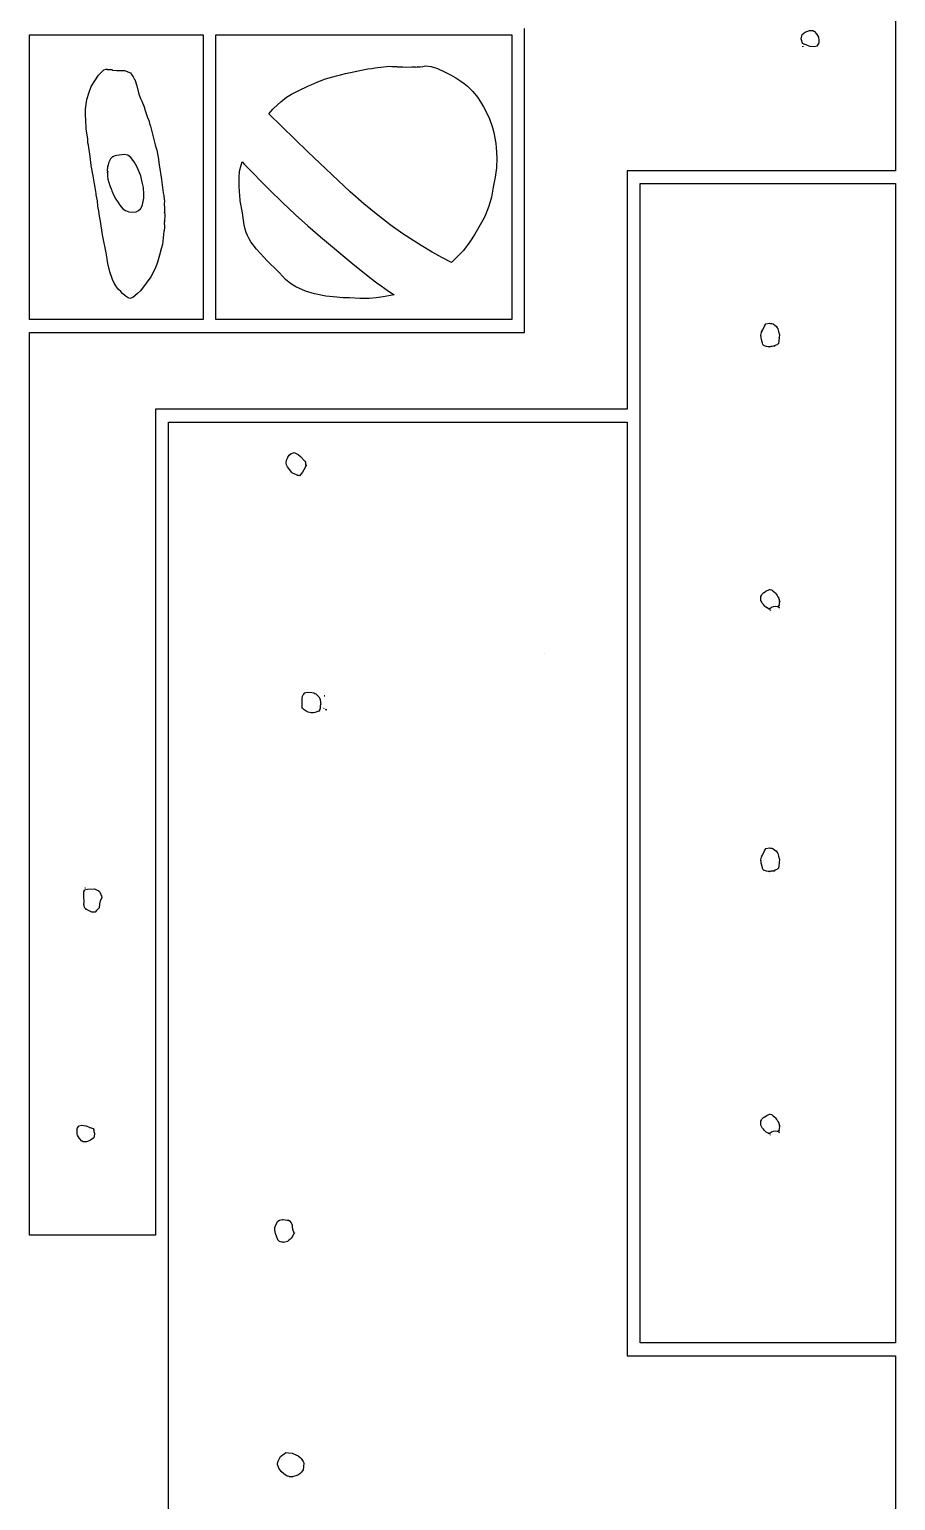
# Model space of a CAD drawing. Extents: x -1 to 629, y 2 to 3679.
# Drawn here: x 2 to 272.8, y 2773.7 to 3233.4 of the extents above; entities that cross this region are included whole.
import ezdxf

# ---------------------------------------------------------------- set-up
doc = ezdxf.new("R2010")
doc.units = 0

msp = doc.modelspace()

# ---------------------------------------------------------------- linework, layer by layer
at = {"layer": 'Calque 1'}
for p, q in [((272.751, 3329.15), (272.751, 3189.21)), ((1.99988, 3231.68), (56.2636, 3231.68)), ((1.99988, 3142.78), (1.99988, 3231.68)), ((56.2636, 3231.68), (56.2636, 3142.78)), ((60.2635, 3231.68), (74.4097, 3231.68)), ((60.2635, 3142.78), (60.2635, 3231.68)), ((74.4097, 3231.68), (152.75, 3231.68)), ((152.75, 3231.68), (152.75, 3224.43)), ((156.75, 3231.68), (156.75, 3233.69)), ((156.75, 3140.76), (156.75, 3231.68)), ((243.281, 3230.48), (243.453, 3231.38)), ((243.453, 3231.38), (243.558, 3231.81)), ((243.517, 3231.78), (244.562, 3232.6)), ((243.558, 3231.81), (243.517, 3231.78)), ((244.525, 3232.55), (245.022, 3232.73)), ((244.562, 3232.6), (244.525, 3232.55)), ((245.022, 3232.73), (245.795, 3233.05)), ((245.795, 3233.05), (245.914, 3233.1)), ((245.914, 3233.1), (246.475, 3233.05)), ((246.475, 3233.05), (246.874, 3233.05)), ((246.874, 3233.05), (247.158, 3232.89)), ((247.158, 3232.89), (247.25, 3232.84)), ((247.25, 3232.84), (248.05, 3232.05)), ((248.05, 3232.05), (248.651, 3230.96)), ((243.484, 3229.82), (243.281, 3230.48)), ((243.54, 3229.27), (243.484, 3229.82)), ((243.552, 3229.45), (243.54, 3229.27)), ((243.669, 3228.95), (243.552, 3229.45)), ((244.126, 3228.79), (243.669, 3228.95)), ((243.747, 3228), (243.769, 3228.21)), ((243.807, 3228.1), (243.747, 3228)), ((243.769, 3228.21), (243.807, 3228.1)), ((243.807, 3228.1), (243.807, 3228.1)), ((244.125, 3228.82), (244.038, 3228.84)), ((244.038, 3228.84), (244.126, 3228.79)), ((244.793, 3228.55), (244.125, 3228.82)), ((245.001, 3228.47), (244.793, 3228.55)), ((245.937, 3228.1), (245.001, 3228.47)), ((246.012, 3228.05), (245.937, 3228.1)), ((247.253, 3227.92), (246.012, 3228.05)), ((248.189, 3228.13), (247.253, 3227.92)), ((248.247, 3228.21), (248.189, 3228.13)), ((248.261, 3228.32), (248.247, 3228.21)), ((248.701, 3228.95), (248.261, 3228.32)), ((248.651, 3230.96), (248.681, 3230.83)), ((248.681, 3230.83), (248.724, 3230.06)), ((248.8, 3229.08), (248.701, 3228.95)), ((248.724, 3230.06), (248.799, 3229.14)), ((248.799, 3229.14), (248.799, 3229.08)), ((248.799, 3229.08), (248.8, 3229.08)), ((248.8, 3229.08), (248.8, 3229.08)), ((152.75, 3224.43), (152.75, 3187.2)), ((22.4115, 3217.33), (23.6147, 3219.11)), ((23.6147, 3219.11), (24.404, 3219.93)), ((24.404, 3219.93), (25.2264, 3220.75)), ((25.2264, 3220.75), (25.2663, 3220.77)), ((25.2663, 3220.77), (25.9795, 3221.01)), ((25.9795, 3221.01), (26.3369, 3220.99)), ((26.3369, 3220.99), (26.1798, 3220.96)), ((26.1798, 3220.96), (26.2908, 3220.91)), ((26.2908, 3220.91), (27.3452, 3220.85)), ((27.3452, 3220.85), (27.4809, 3220.91)), ((27.4809, 3220.91), (27.7582, 3220.85)), ((27.7582, 3220.85), (28.0156, 3220.67)), ((28.0156, 3220.67), (29.287, 3220.51)), ((29.287, 3220.51), (31.7021, 3220.51)), ((31.7021, 3220.51), (33.5478, 3219.87)), ((33.5478, 3219.87), (33.5489, 3219.87)), ((33.5489, 3219.87), (33.823, 3219.53)), ((33.823, 3219.53), (33.7989, 3219.56)), ((33.7989, 3219.56), (33.9177, 3219.32)), ((33.9177, 3219.32), (34.3908, 3218.53)), ((34.3908, 3218.53), (34.8551, 3217.76)), ((34.8551, 3217.76), (34.9636, 3217.63)), ((34.9636, 3217.63), (34.9247, 3217.76)), ((34.9247, 3217.76), (35.5277, 3215.77)), ((92.1349, 3216.99), (94.5297, 3217.92)), ((94.5297, 3217.92), (97.9518, 3218.9)), ((97.9518, 3218.9), (99.2787, 3219.21)), ((99.2787, 3219.21), (100.755, 3219.64)), ((100.755, 3219.64), (102.325, 3219.95)), ((102.325, 3219.95), (105.286, 3220.56)), ((105.286, 3220.56), (107.779, 3221.04)), ((107.779, 3221.04), (109.036, 3221.22)), ((109.036, 3221.22), (110.103, 3221.41)), ((110.103, 3221.41), (112.685, 3221.73)), ((112.685, 3221.73), (113.662, 3221.86)), ((113.662, 3221.86), (114.316, 3221.94)), ((114.316, 3221.94), (115.281, 3221.86)), ((115.281, 3221.86), (116.219, 3221.83)), ((116.219, 3221.83), (116.63, 3221.81)), ((116.63, 3221.81), (116.732, 3221.78)), ((116.732, 3221.78), (116.963, 3221.75)), ((116.963, 3221.75), (117.983, 3221.73)), ((117.983, 3221.73), (118.765, 3221.7)), ((118.765, 3221.7), (119.558, 3221.65)), ((119.558, 3221.65), (121.529, 3221.7)), ((121.529, 3221.7), (121.53, 3221.7)), ((121.53, 3221.7), (122.021, 3221.67)), ((122.021, 3221.67), (122.4, 3221.67)), ((122.4, 3221.65), (122.225, 3221.67)), ((122.225, 3221.67), (122.358, 3221.67)), ((122.358, 3221.67), (122.578, 3221.67)), ((122.4, 3221.67), (122.766, 3221.65)), ((122.578, 3221.67), (122.4, 3221.65)), ((122.4, 3221.65), (122.4, 3221.65)), ((122.766, 3221.65), (122.787, 3221.65)), ((122.787, 3221.65), (123.245, 3221.67)), ((123.245, 3221.67), (123.332, 3221.67)), ((123.248, 3221.67), (123.679, 3221.7)), ((123.332, 3221.67), (123.248, 3221.67)), ((123.679, 3221.7), (123.686, 3221.7)), ((123.686, 3221.7), (124.112, 3221.75)), ((124.112, 3221.75), (124.976, 3221.86)), ((124.976, 3221.86), (125.767, 3221.97)), ((125.767, 3221.97), (125.77, 3221.97)), ((125.767, 3221.97), (125.767, 3221.97)), ((125.77, 3221.97), (127.61, 3221.78)), ((127.61, 3221.78), (129.54, 3221.2)), ((129.54, 3221.2), (131.951, 3220.09)), ((131.951, 3220.09), (133.665, 3219.24)), ((133.665, 3219.24), (135.285, 3218.29)), ((135.285, 3218.29), (136.805, 3217.28)), ((20.0251, 3211.86), (20.5241, 3213.45)), ((20.5241, 3213.45), (21.2857, 3215.56)), ((21.2857, 3215.56), (22.4115, 3217.33)), ((35.5277, 3215.77), (36.236, 3213.21)), ((36.236, 3213.21), (36.6948, 3211.86)), ((82.3996, 3212.23), (83.9741, 3213.15)), ((83.9741, 3213.15), (85.9995, 3214.21)), ((85.9995, 3214.21), (89.288, 3215.77)), ((89.288, 3215.77), (90.2979, 3216.17)), ((90.2979, 3216.17), (91.238, 3216.62)), ((91.238, 3216.62), (92.1349, 3216.99)), ((136.805, 3217.28), (137.921, 3216.49)), ((137.921, 3216.49), (138.979, 3215.62)), ((138.979, 3215.62), (140.606, 3214)), ((140.606, 3214), (142.038, 3212.25)), ((19.4843, 3206.33), (19.5092, 3208.58)), ((19.5092, 3208.58), (19.8641, 3210.77)), ((19.8641, 3210.77), (19.9449, 3211.43)), ((19.9449, 3211.43), (19.9459, 3211.54)), ((19.9459, 3211.54), (20.0251, 3211.86)), ((36.6948, 3211.86), (37.1387, 3211.01)), ((37.1387, 3211.01), (37.8592, 3209.24)), ((37.8592, 3209.24), (38.1341, 3208.05)), ((76.8405, 3207.07), (78.0681, 3208.44)), ((78.0681, 3208.44), (78.4243, 3208.84)), ((78.4243, 3208.84), (80.5777, 3210.75)), ((80.5777, 3210.75), (82.3996, 3212.23)), ((142.038, 3212.25), (143.012, 3210.8)), ((143.012, 3210.8), (143.927, 3209.19)), ((143.927, 3209.19), (145.679, 3205.72)), ((19.5945, 3205.32), (19.4843, 3206.33)), ((19.7697, 3202.2), (19.5945, 3205.32)), ((38.1341, 3208.05), (38.8847, 3205.85)), ((38.8847, 3205.85), (39.2138, 3205.16)), ((39.2138, 3205.16), (39.3078, 3205.01)), ((39.3078, 3205.01), (39.503, 3204)), ((39.503, 3204), (39.8398, 3203.18)), ((89.0764, 3195.19), (76.8405, 3207.07)), ((145.679, 3205.72), (146.758, 3202.76)), ((20.2273, 3199.18), (19.7697, 3202.2)), ((20.3126, 3197.94), (20.2273, 3199.18)), ((39.8398, 3203.18), (41.3056, 3197.31)), ((146.758, 3202.76), (147.191, 3201.2)), ((147.191, 3201.2), (147.744, 3197.73)), ((20.4546, 3197.2), (20.3126, 3197.94)), ((20.9412, 3193.65), (20.4546, 3197.2)), ((41.3056, 3197.31), (41.6245, 3196.3)), ((41.6245, 3196.3), (41.8049, 3195.69)), ((41.8049, 3195.69), (42.2338, 3193.47)), ((102.298, 3182.62), (89.0764, 3195.19)), ((147.744, 3197.73), (147.942, 3196.46)), ((147.942, 3196.46), (148.157, 3193.28)), ((21.282, 3190.93), (20.9412, 3193.65)), ((21.9308, 3187.65), (21.282, 3190.93)), ((26.4088, 3190.32), (26.352, 3189.37)), ((26.5887, 3191.09), (26.4088, 3190.32)), ((26.8078, 3191.91), (26.5887, 3191.09)), ((27.3793, 3192.94), (26.8078, 3191.91)), ((27.9371, 3193.55), (27.3793, 3192.94)), ((27.3793, 3192.94), (27.3793, 3192.94)), ((27.3793, 3192.94), (27.3793, 3192.94)), ((28.1844, 3193.63), (27.9371, 3193.55)), ((28.499, 3193.79), (28.1844, 3193.63)), ((28.7689, 3193.89), (28.499, 3193.79)), ((29.3536, 3194.05), (28.7689, 3193.89)), ((31.6187, 3194.29), (29.3536, 3194.05)), ((32.776, 3194.1), (31.6187, 3194.29)), ((32.7773, 3194.1), (32.776, 3194.1)), ((33.7177, 3193.42), (32.7773, 3194.1)), ((34.7379, 3192.01), (33.7177, 3193.42)), ((35.575, 3190.59), (34.7379, 3192.01)), ((36.8244, 3187.6), (35.575, 3190.59)), ((42.2338, 3193.47), (42.5841, 3191.09)), ((42.5841, 3191.09), (43.3252, 3186.54)), ((67.6724, 3189.16), (68.1452, 3191.01)), ((68.1452, 3191.01), (68.4754, 3192.04)), ((68.4749, 3192.04), (68.4757, 3192.01)), ((68.4754, 3192.04), (68.4749, 3192.04)), ((68.4757, 3192.01), (69.2562, 3191.22)), ((69.2562, 3191.22), (69.2591, 3191.22)), ((69.2591, 3191.22), (77.0871, 3183.26)), ((148.028, 3190.16), (147.568, 3187.25)), ((148.157, 3193.28), (148.028, 3190.16)), ((22.3147, 3185.14), (21.9308, 3187.65)), ((26.352, 3189.37), (26.3815, 3188.55)), ((26.3815, 3188.55), (26.4665, 3189.13)), ((26.4227, 3188.02), (26.406, 3187.41)), ((26.406, 3187.41), (26.5078, 3186.59)), ((26.4478, 3188.79), (26.4227, 3188.02)), ((26.4665, 3189.13), (26.4478, 3188.79)), ((26.5078, 3186.59), (26.8292, 3185.56)), ((26.8292, 3185.56), (26.8298, 3185.56)), ((26.8298, 3185.56), (26.8882, 3185.35)), ((37.2959, 3185.69), (36.8244, 3187.6)), ((37.6417, 3184.02), (37.2959, 3185.69)), ((43.3252, 3186.54), (43.3863, 3185.72)), ((43.3863, 3185.72), (43.757, 3183.15)), ((67.5372, 3187.04), (67.6724, 3189.16)), ((67.5943, 3184.63), (67.5372, 3187.04)), ((147.568, 3187.25), (146.951, 3184.1)), ((152.75, 3187.2), (152.75, 3142.78)), ((272.751, 3189.21), (188.889, 3189.21)), ((188.889, 3189.21), (188.889, 3161.93)), ((22.5793, 3184), (22.3147, 3185.14)), ((22.8544, 3182.09), (22.5793, 3184)), ((22.8649, 3181.88), (22.8544, 3182.09)), ((22.8599, 3181.75), (22.8649, 3181.88)), ((23.2407, 3179.84), (22.8599, 3181.75)), ((26.8882, 3185.35), (26.9054, 3185.29)), ((26.9054, 3185.29), (26.9428, 3185.19)), ((26.9428, 3185.19), (27.0428, 3184.9)), ((27.0428, 3184.9), (27.1467, 3184.61)), ((27.1467, 3184.61), (27.2618, 3184.31)), ((27.2618, 3184.31), (27.6061, 3183.6)), ((27.6061, 3183.6), (27.6936, 3183.36)), ((27.6936, 3183.36), (27.782, 3182.99)), ((27.782, 3182.99), (28.2485, 3181.67)), ((28.2485, 3181.67), (28.9848, 3180.37)), ((37.7631, 3181.93), (37.6417, 3184.02)), ((37.7152, 3181.62), (37.7631, 3181.93)), ((37.7489, 3180.66), (37.7152, 3181.62)), ((43.757, 3183.15), (43.8149, 3182.3)), ((43.8149, 3182.3), (43.9935, 3181.46)), ((43.9935, 3181.46), (44.0271, 3181.25)), ((44.0271, 3181.25), (44.084, 3180.32)), ((67.6724, 3182.57), (67.5943, 3184.63)), ((67.7684, 3181.7), (67.6724, 3182.57)), ((67.8849, 3179.79), (67.7684, 3181.7)), ((77.0871, 3183.26), (77.0892, 3183.26)), ((77.0892, 3183.26), (81.0748, 3179.31)), ((106.502, 3178.92), (102.298, 3182.62)), ((146.398, 3180.98), (145.644, 3178.15)), ((146.951, 3184.1), (146.398, 3180.98)), ((192.891, 3185.21), (272.751, 3185.21)), ((192.891, 2823.02), (192.891, 3185.21)), ((272.751, 3185.21), (272.751, 2823.02)), ((23.4371, 3178.2), (23.2407, 3179.84)), ((23.6893, 3176.56), (23.4371, 3178.2)), ((23.9409, 3175.03), (23.6893, 3176.56)), ((28.9848, 3180.37), (29.6989, 3179.31)), ((29.6989, 3179.31), (30.2434, 3178.47)), ((30.2434, 3178.47), (31.2158, 3177.36)), ((31.2158, 3177.36), (32.0053, 3176.8)), ((32.0053, 3176.8), (33.0443, 3176.4)), ((33.0443, 3176.4), (34.2185, 3176.25)), ((34.2185, 3176.25), (35.4144, 3176.43)), ((35.4144, 3176.43), (36.1373, 3176.85)), ((36.1373, 3176.85), (36.6929, 3177.38)), ((36.6929, 3177.38), (37.2988, 3178.49)), ((37.2988, 3178.49), (37.4824, 3179.37)), ((37.4824, 3179.37), (37.5912, 3179.68)), ((37.5912, 3179.68), (37.7489, 3180.66)), ((44.084, 3180.32), (44.1782, 3179.71)), ((44.1782, 3179.71), (44.1309, 3178.94)), ((44.1309, 3178.94), (44.2004, 3177.54)), ((44.2004, 3177.54), (44.2438, 3177.25)), ((44.2438, 3177.25), (44.2229, 3176.91)), ((44.2229, 3176.91), (44.2425, 3176.14)), ((44.2695, 3176.11), (44.2751, 3176.27)), ((44.2751, 3176.27), (44.2851, 3175.32)), ((68.5577, 3176.14), (67.8849, 3179.79)), ((81.0748, 3179.31), (85.178, 3175.45)), ((110.886, 3175.37), (106.502, 3178.92)), ((145.644, 3178.15), (144.616, 3175.48)), ((24.242, 3173.52), (23.9409, 3175.03)), ((24.8015, 3169.21), (24.242, 3173.52)), ((44.1822, 3173.52), (44.1727, 3172.75)), ((44.1727, 3172.75), (44.2547, 3171.99)), ((44.2097, 3173.63), (44.1822, 3173.52)), ((44.2123, 3171.75), (44.1862, 3171.4)), ((44.2206, 3173.52), (44.2097, 3173.63)), ((44.2547, 3171.99), (44.2123, 3171.75)), ((44.2851, 3175.32), (44.2206, 3173.52)), ((44.2425, 3176.14), (44.2695, 3176.11)), ((68.8262, 3174.55), (68.5577, 3176.14)), ((69.14, 3172.3), (68.8262, 3174.55)), ((69.4086, 3171.03), (69.14, 3172.3)), ((85.178, 3175.45), (85.183, 3175.45)), ((85.183, 3175.45), (89.0774, 3172.01)), ((89.0774, 3172.01), (92.9985, 3168.63)), ((110.897, 3175.37), (110.886, 3175.37)), ((114.79, 3172.36), (110.897, 3175.37)), ((118.75, 3169.52), (114.79, 3172.36)), ((144.167, 3174.55), (141.276, 3169.39)), ((144.616, 3175.48), (144.167, 3174.55)), ((26.0029, 3163.57), (24.8015, 3169.21)), ((43.8808, 3169.34), (43.5731, 3166.24)), ((44.0576, 3170.4), (43.8808, 3169.34)), ((44.0809, 3170.5), (44.0576, 3170.4)), ((44.1682, 3170.87), (44.0809, 3170.5)), ((44.2039, 3171.14), (44.1682, 3170.87)), ((44.1862, 3171.4), (44.2039, 3171.14)), ((69.7957, 3169.92), (69.4086, 3171.03)), ((70.129, 3169.05), (69.7957, 3169.92)), ((70.708, 3167.96), (70.129, 3169.05)), ((71.1797, 3167.06), (70.708, 3167.96)), ((72.9352, 3164.74), (71.1797, 3167.06)), ((92.9985, 3168.63), (93.0015, 3168.63)), ((93.0015, 3168.63), (93.0036, 3168.63)), ((93.0036, 3168.63), (103.103, 3160.18)), ((118.757, 3169.52), (118.75, 3169.52)), ((118.759, 3169.52), (118.757, 3169.52)), ((123.263, 3166.59), (118.759, 3169.52)), ((141.276, 3169.39), (139.659, 3166.98)), ((26.3183, 3161.72), (26.0029, 3163.57)), ((42.6484, 3162.91), (42.0708, 3160.69)), ((43.2006, 3164.79), (42.6484, 3162.91)), ((43.5731, 3166.24), (43.2006, 3164.79)), ((75.3173, 3162.28), (72.9352, 3164.74)), ((124.451, 3165.9), (123.263, 3166.59)), ((127.904, 3163.84), (124.451, 3165.9)), ((127.909, 3163.84), (127.904, 3163.84)), ((128.149, 3163.7), (127.909, 3163.84)), ((130.95, 3162.17), (128.149, 3163.7)), ((136.677, 3163.23), (135.395, 3162.01)), ((137.735, 3164.34), (136.677, 3163.23)), ((139.659, 3166.98), (137.735, 3164.34)), ((26.3296, 3161.64), (26.3183, 3161.72)), ((26.5189, 3160.26), (26.3296, 3161.64)), ((27.1907, 3157.7), (26.5189, 3160.26)), ((41.4057, 3158.86), (40.0049, 3156.14)), ((42.0708, 3160.69), (41.4057, 3158.86)), ((76.369, 3161.11), (75.3173, 3162.28)), ((77.1463, 3160.26), (76.369, 3161.11)), ((78.6671, 3158.81), (77.1463, 3160.26)), ((80.2044, 3157.3), (78.6671, 3158.81)), ((103.103, 3160.18), (103.106, 3160.18)), ((103.106, 3160.18), (108.361, 3155.93)), ((133.975, 3160.56), (130.95, 3162.17)), ((135.395, 3162.01), (133.975, 3160.56)), ((188.889, 3161.93), (188.889, 3114.73)), ((27.9233, 3155.21), (27.1907, 3157.7)), ((28.4485, 3154.15), (27.9233, 3155.21)), ((29.2436, 3152.99), (28.4485, 3154.15)), ((38.509, 3154.1), (36.7694, 3151.69)), ((40.0049, 3156.14), (38.509, 3154.1)), ((82.0705, 3155.26), (80.2044, 3157.3)), ((83.6299, 3154.05), (82.0705, 3155.26)), ((85.2981, 3152.99), (83.6299, 3154.05)), ((108.361, 3155.93), (108.363, 3155.93)), ((108.363, 3155.93), (111.066, 3153.89)), ((111.066, 3153.89), (111.214, 3153.78)), ((111.214, 3153.78), (113.843, 3151.88)), ((29.8042, 3152.17), (29.2436, 3152.99)), ((30.5503, 3151.48), (29.8042, 3152.17)), ((31.0877, 3150.85), (30.5503, 3151.48)), ((31.9005, 3150.13), (31.0877, 3150.85)), ((32.8829, 3149.55), (31.9005, 3150.13)), ((33.3819, 3149.34), (32.8829, 3149.55)), ((33.7436, 3149.42), (33.3819, 3149.34)), ((34.2423, 3149.6), (33.7436, 3149.42)), ((34.3212, 3149.63), (34.2423, 3149.6)), ((35.8309, 3150.87), (34.2466, 3149.58)), ((34.2466, 3149.58), (34.3212, 3149.63)), ((36.7694, 3151.69), (35.8309, 3150.87)), ((88.2882, 3151.64), (85.2981, 3152.99)), ((91.0967, 3150.79), (88.2882, 3151.64)), ((94.6649, 3150.08), (91.0967, 3150.79)), ((98.0711, 3149.76), (94.6649, 3150.08)), ((99.9901, 3149.55), (98.0711, 3149.76)), ((102.039, 3149.5), (99.9901, 3149.55)), ((105.234, 3149.34), (102.039, 3149.5)), ((108.231, 3149.31), (105.234, 3149.34)), ((110.391, 3149.5), (108.231, 3149.31)), ((112.624, 3149.81), (110.391, 3149.5)), ((116.01, 3150.42), (112.624, 3149.81)), ((113.843, 3151.88), (113.849, 3151.88)), ((113.849, 3151.88), (113.896, 3151.85)), ((113.896, 3151.85), (116.01, 3150.42)), ((56.2636, 3142.78), (1.99988, 3142.78)), ((152.75, 3142.78), (60.2635, 3142.78)), ((156.75, 3138.75), (156.75, 3140.76)), ((230.874, 3138.86), (231.383, 3139.76)), ((231.383, 3139.76), (231.746, 3140.69)), ((231.746, 3140.69), (231.79, 3140.71)), ((231.79, 3140.71), (232.049, 3141.16)), ((232.049, 3141.16), (232.124, 3141.32)), ((232.124, 3141.32), (232.215, 3141.37)), ((232.215, 3141.37), (233.358, 3141.58)), ((233.358, 3141.58), (233.61, 3141.56)), ((233.61, 3141.56), (234.047, 3141.51)), ((234.047, 3141.51), (234.432, 3141.45)), ((234.432, 3141.45), (235.044, 3140.95)), ((235.044, 3140.95), (235.49, 3140.61)), ((235.49, 3140.61), (235.445, 3140.71)), ((235.445, 3140.71), (235.75, 3140.21)), ((235.75, 3140.21), (235.946, 3139.92)), ((235.946, 3139.92), (235.95, 3139.94)), ((235.95, 3139.94), (235.976, 3139.84)), ((235.976, 3139.84), (236.18, 3139.02)), ((1.99988, 2856.69), (1.99988, 3138.75)), ((1.99988, 3138.75), (156.75, 3138.75)), ((230.606, 3137.88), (230.829, 3138.67)), ((230.618, 3137.88), (230.606, 3137.88)), ((230.657, 3137.59), (230.618, 3137.88)), ((230.658, 3137.62), (230.657, 3137.59)), ((230.723, 3137.27), (230.658, 3137.62)), ((230.769, 3136.88), (230.723, 3137.27)), ((230.852, 3136.53), (230.769, 3136.88)), ((230.829, 3138.67), (230.93, 3139.12)), ((230.922, 3139.1), (230.837, 3138.78)), ((230.837, 3138.78), (230.874, 3138.86)), ((231.146, 3135.39), (230.852, 3136.53)), ((230.946, 3139.23), (230.922, 3139.1)), ((230.93, 3139.12), (230.946, 3139.23)), ((231.295, 3134.97), (231.146, 3135.39)), ((231.491, 3134.78), (231.295, 3134.97)), ((235.653, 3134.89), (234.817, 3134.55)), ((235.728, 3134.94), (235.653, 3134.89)), ((235.95, 3135.1), (235.728, 3134.94)), ((235.951, 3135.1), (235.95, 3135.1)), ((236.148, 3135.23), (235.951, 3135.1)), ((235.951, 3135.1), (235.951, 3135.1)), ((236.227, 3136.03), (236.148, 3135.23)), ((236.18, 3139.02), (236.428, 3137.93)), ((236.371, 3137.09), (236.227, 3136.03)), ((236.381, 3137.32), (236.364, 3137.03)), ((236.364, 3137.03), (236.371, 3137.09)), ((236.433, 3137.77), (236.381, 3137.32)), ((236.428, 3137.93), (236.428, 3137.77)), ((236.428, 3137.77), (236.433, 3137.77)), ((231.7, 3134.57), (231.491, 3134.78)), ((231.787, 3134.52), (231.566, 3134.68)), ((231.566, 3134.68), (231.7, 3134.57)), ((232.411, 3134.34), (231.787, 3134.52)), ((232.901, 3134.23), (232.411, 3134.34)), ((233.34, 3134.26), (232.901, 3134.23)), ((233.486, 3134.23), (233.34, 3134.26)), ((233.511, 3134.23), (233.365, 3134.2)), ((233.365, 3134.2), (233.486, 3134.23)), ((233.728, 3134.28), (233.511, 3134.23)), ((234.196, 3134.36), (233.728, 3134.28)), ((234.632, 3134.39), (234.196, 3134.36)), ((234.196, 3134.36), (234.196, 3134.36)), ((234.817, 3134.55), (234.632, 3134.39)), ((234.8, 3134.41), (235.003, 3134.52)), ((234.849, 3134.41), (234.8, 3134.41)), ((235.004, 3134.52), (234.849, 3134.41)), ((235.003, 3134.52), (235.004, 3134.52)), ((188.889, 3114.73), (41.4279, 3114.73)), ((41.4279, 3114.73), (41.4279, 2856.69)), ((45.4276, 3110.71), (188.889, 3110.71)), ((45.4276, 2821.02), (45.4276, 3110.71)), ((188.889, 3110.71), (188.889, 2819.02)), ((82.2922, 3098.03), (82.3803, 3098.8)), ((82.3803, 3098.8), (82.6491, 3099.44)), ((82.6491, 3099.44), (82.8002, 3099.73)), ((82.8002, 3099.73), (83.2143, 3100.36)), ((83.2143, 3100.36), (83.8048, 3100.89)), ((83.8048, 3100.89), (84.5086, 3101.13)), ((84.5086, 3101.13), (84.8015, 3101.16)), ((84.8015, 3101.16), (85.1328, 3101)), ((85.1328, 3101), (85.9889, 3100.57)), ((85.9889, 3100.57), (86.7745, 3099.99)), ((86.7745, 3099.99), (88.0469, 3098.54)), ((88.0469, 3098.54), (88.2514, 3098.17)), ((88.2514, 3098.17), (88.3249, 3097.51)), ((82.3824, 3097.32), (82.2922, 3098.03)), ((82.6491, 3096.69), (82.3824, 3097.32)), ((84.0202, 3094.91), (82.6491, 3096.69)), ((84.1882, 3094.75), (84.0202, 3094.91)), ((86.0112, 3094.07), (84.1882, 3094.75)), ((86.4681, 3093.93), (85.7085, 3094.12)), ((85.7085, 3094.12), (86.0112, 3094.07)), ((87.3407, 3095.07), (86.4681, 3093.93)), ((88.1852, 3096.55), (87.3407, 3095.07)), ((88.3961, 3097.13), (88.1852, 3096.55)), ((88.3249, 3097.51), (88.5755, 3096.9)), ((88.4596, 3097.27), (88.3961, 3097.13)), ((88.5734, 3096.9), (88.4596, 3097.27)), ((88.5755, 3096.9), (88.5734, 3096.9)), ((230.665, 3056.26), (230.867, 3056.73)), ((230.867, 3056.73), (231.336, 3057.24)), ((231.336, 3057.24), (231.606, 3057.45)), ((231.44, 3057.34), (231.68, 3057.47)), ((231.471, 3057.37), (231.44, 3057.34)), ((231.606, 3057.45), (231.471, 3057.37)), ((231.68, 3057.47), (232.168, 3057.84)), ((232.168, 3057.84), (232.567, 3058.08)), ((232.567, 3058.08), (232.568, 3058.08)), ((232.568, 3058.08), (232.907, 3058.24)), ((232.907, 3058.24), (233.31, 3058.43)), ((233.31, 3058.43), (233.317, 3058.4)), ((233.317, 3058.4), (233.598, 3058.45)), ((233.598, 3058.45), (233.972, 3058.32)), ((233.972, 3058.32), (233.973, 3058.32)), ((233.973, 3058.32), (234.168, 3058.19)), ((234.168, 3058.19), (234.427, 3057.98)), ((234.427, 3057.98), (234.985, 3057.45)), ((234.985, 3057.45), (234.985, 3057.45)), ((234.985, 3057.45), (235.185, 3057.24)), ((235.185, 3057.24), (235.182, 3057.26)), ((235.182, 3057.26), (235.182, 3057.26)), ((235.182, 3057.26), (235.539, 3056.79)), ((235.539, 3056.79), (235.774, 3056.52)), ((230.631, 3055.44), (230.665, 3056.2)), ((230.674, 3054.99), (230.631, 3055.44)), ((230.665, 3056.2), (230.708, 3056.42)), ((230.708, 3056.42), (230.665, 3056.26)), ((230.861, 3054.62), (230.674, 3054.99)), ((231.063, 3054.17), (230.861, 3054.62)), ((231.228, 3053.95), (231.063, 3054.17)), ((231.245, 3053.95), (231.228, 3053.95)), ((231.495, 3053.69), (231.242, 3053.95)), ((231.242, 3053.95), (231.245, 3053.95)), ((231.245, 3053.95), (231.245, 3053.95)), ((231.764, 3053.32), (231.495, 3053.69)), ((231.868, 3053.19), (231.686, 3053.43)), ((231.686, 3053.43), (231.764, 3053.32)), ((231.931, 3053.13), (231.868, 3053.19)), ((232.226, 3052.84), (231.931, 3053.13)), ((232.272, 3052.84), (232.216, 3052.84)), ((232.216, 3052.84), (232.226, 3052.84)), ((232.731, 3052.61), (232.272, 3052.84)), ((232.917, 3052.47), (232.731, 3052.61)), ((232.978, 3052.45), (232.916, 3052.47)), ((232.916, 3052.47), (232.966, 3052.45)), ((233.23, 3052.39), (232.917, 3052.47)), ((232.966, 3052.45), (232.966, 3052.45)), ((232.966, 3052.45), (233.311, 3052.26)), ((233.113, 3052.37), (232.978, 3052.45)), ((233.297, 3052.24), (233.113, 3052.37)), ((233.231, 3052.39), (233.23, 3052.39)), ((233.428, 3052.39), (233.231, 3052.39)), ((233.312, 3052.26), (233.297, 3052.24)), ((233.311, 3052.26), (233.312, 3052.26)), ((233.929, 3052.76), (233.428, 3052.39)), ((234.501, 3053), (233.929, 3052.76)), ((235.114, 3053.08), (234.501, 3053)), ((235.737, 3053), (235.114, 3053.08)), ((235.797, 3053.03), (235.737, 3053)), ((235.774, 3056.52), (235.981, 3056.15)), ((235.93, 3053.13), (235.797, 3053.03)), ((236.224, 3053.4), (235.93, 3053.13)), ((235.93, 3053.13), (235.93, 3053.13)), ((235.981, 3056.15), (236.214, 3055.7)), ((236.174, 3053.35), (236.059, 3053.21)), ((236.059, 3053.21), (236.135, 3053.29)), ((236.153, 3052.87), (236.12, 3052.87)), ((236.12, 3052.87), (236.275, 3052.82)), ((236.135, 3053.29), (236.224, 3053.4)), ((236.487, 3052.68), (236.143, 3052.87)), ((236.143, 3052.87), (236.153, 3052.87)), ((236.433, 3053.43), (236.163, 3053.29)), ((236.163, 3053.29), (236.246, 3053.35)), ((236.214, 3055.7), (236.166, 3055.81)), ((236.166, 3055.81), (236.229, 3055.6)), ((236.223, 3053.37), (236.174, 3053.35)), ((236.358, 3053.88), (236.223, 3053.37)), ((236.229, 3055.6), (236.313, 3055.28)), ((236.246, 3053.35), (236.433, 3053.43)), ((236.275, 3052.82), (236.49, 3052.68)), ((236.313, 3055.28), (236.31, 3055.36)), ((236.31, 3055.36), (236.35, 3055.04)), ((236.35, 3055.04), (236.421, 3054.46)), ((236.376, 3054.09), (236.358, 3053.88)), ((236.358, 3053.88), (236.358, 3053.88)), ((236.413, 3054.43), (236.376, 3054.09)), ((236.423, 3054.46), (236.413, 3054.43)), ((236.421, 3054.46), (236.421, 3054.46)), ((236.421, 3054.46), (236.423, 3054.46)), ((236.433, 3053.43), (236.433, 3053.43)), ((236.537, 3054.85), (236.453, 3054.56)), ((236.453, 3054.56), (236.517, 3054.83)), ((236.49, 3052.68), (236.487, 3052.68)), ((236.517, 3054.83), (236.537, 3054.85)), ((236.537, 3054.85), (236.537, 3054.85)), ((233.527, 3052), (233.55, 3052.02)), ((233.667, 3051.84), (233.527, 3052)), ((233.55, 3052.02), (233.668, 3051.84)), ((233.668, 3051.84), (233.667, 3051.84)), ((162.874, 3038.48), (162.874, 3038.48)), ((162.874, 3038.48), (162.874, 3038.48)), ((162.874, 3038.48), (162.874, 3038.48)), ((87.2952, 3024.27), (87.3976, 3025.09)), ((87.3976, 3025.09), (87.5886, 3025.46)), ((87.5886, 3025.46), (87.5921, 3025.46)), ((87.5921, 3025.46), (87.7754, 3025.72)), ((87.7754, 3025.72), (87.9471, 3025.99)), ((87.9312, 3025.99), (88.0352, 3026.12)), ((87.9471, 3025.99), (87.9312, 3025.99)), ((88.0352, 3026.12), (88.8655, 3026.28)), ((88.8655, 3026.28), (90.3048, 3026.2)), ((90.3048, 3026.2), (90.8655, 3026.07)), ((90.8655, 3026.07), (91.2287, 3025.91)), ((91.2287, 3025.91), (91.2653, 3025.91)), ((91.2653, 3025.91), (91.4809, 3025.8)), ((91.4809, 3025.8), (91.6034, 3025.75)), ((91.6034, 3025.75), (92.4882, 3024.82)), ((92.4882, 3024.82), (92.8345, 3024.11)), ((94.3201, 3025.22), (94.1736, 3025.14)), ((94.1736, 3025.14), (94.2236, 3025.19)), ((94.2236, 3025.19), (94.3204, 3025.22)), ((94.3204, 3025.22), (94.3201, 3025.22)), ((87.2103, 3022.71), (87.2952, 3024.27)), ((87.2785, 3021.65), (87.2103, 3022.71)), ((87.2537, 3021.36), (87.2333, 3021.44)), ((87.2333, 3021.44), (87.2957, 3021.38)), ((87.4182, 3021.23), (87.2537, 3021.36)), ((87.2957, 3021.38), (87.2785, 3021.65)), ((87.8712, 3020.78), (87.4182, 3021.23)), ((88.493, 3020.43), (87.8712, 3020.78)), ((88.9621, 3020.22), (88.493, 3020.43)), ((89.1549, 3020.11), (88.9621, 3020.22)), ((90.0212, 3019.88), (89.1499, 3020.11)), ((89.1499, 3020.11), (89.1549, 3020.11)), ((91.1682, 3019.96), (90.7663, 3019.9)), ((91.3372, 3019.98), (91.1682, 3019.96)), ((91.8256, 3020.14), (91.3372, 3019.98)), ((92.4958, 3020.41), (91.8256, 3020.14)), ((92.8065, 3020.96), (92.4958, 3020.41)), ((92.9231, 3021.28), (92.8065, 3020.96)), ((92.8345, 3024.11), (93.0255, 3022.97)), ((92.8983, 3022.15), (92.893, 3021.36)), ((92.893, 3021.36), (92.9181, 3021.23)), ((93.0078, 3022.42), (92.8983, 3022.15)), ((92.9181, 3021.23), (92.9231, 3021.28)), ((92.9181, 3021.23), (92.9181, 3021.23)), ((93.0488, 3022.52), (93.0078, 3022.42)), ((93.0255, 3022.97), (93.0385, 3022.89)), ((93.0385, 3022.89), (93.0586, 3022.63)), ((93.0589, 3022.58), (93.0488, 3022.52)), ((93.0586, 3022.63), (93.0586, 3022.58)), ((93.0586, 3022.58), (93.0589, 3022.6)), ((93.0589, 3022.6), (93.0589, 3022.58)), ((93.1038, 3022.55), (93.093, 3022.6)), ((93.093, 3022.6), (93.124, 3022.5)), ((93.124, 3022.5), (93.1038, 3022.55)), ((93.124, 3022.5), (93.124, 3022.5)), ((93.6587, 3021.52), (93.6489, 3021.52)), ((93.6489, 3021.52), (93.6587, 3021.52)), ((93.6587, 3021.52), (93.6587, 3021.52)), ((93.6587, 3021.52), (93.6587, 3021.52)), ((94.0643, 3021.17), (94.0272, 3021.2)), ((94.0272, 3021.2), (94.0772, 3021.17)), ((94.0772, 3021.15), (94.0643, 3021.17)), ((94.0772, 3021.17), (94.0772, 3021.15)), ((94.8432, 3020.8), (94.5852, 3020.93)), ((94.5852, 3020.93), (95.0025, 3020.8)), ((95.0025, 3020.8), (94.8432, 3020.8)), ((95.0025, 3020.8), (95.0025, 3020.8)), ((90.7663, 3019.9), (90.0212, 3019.88)), ((230.606, 2973.94), (230.829, 2974.74)), ((230.618, 2973.94), (230.606, 2973.94)), ((230.657, 2973.65), (230.618, 2973.94)), ((230.829, 2974.74), (230.93, 2975.19)), ((230.922, 2975.16), (230.837, 2974.84)), ((230.837, 2974.84), (230.874, 2974.92)), ((230.874, 2974.92), (231.383, 2975.82)), ((230.946, 2975.29), (230.922, 2975.16)), ((230.93, 2975.19), (230.946, 2975.29)), ((231.383, 2975.82), (231.746, 2976.75)), ((231.746, 2976.75), (231.79, 2976.78)), ((231.79, 2976.78), (232.049, 2977.23)), ((232.049, 2977.23), (232.123, 2977.38)), ((232.123, 2977.38), (232.214, 2977.44)), ((232.214, 2977.44), (233.356, 2977.65)), ((233.356, 2977.65), (233.609, 2977.62)), ((233.609, 2977.62), (234.047, 2977.57)), ((234.047, 2977.57), (234.431, 2977.52)), ((234.431, 2977.52), (235.043, 2977.01)), ((235.043, 2977.01), (235.489, 2976.67)), ((235.489, 2976.67), (235.444, 2976.78)), ((235.444, 2976.78), (235.749, 2976.27)), ((235.749, 2976.27), (235.945, 2975.98)), ((235.945, 2975.98), (235.949, 2976.01)), ((235.949, 2976.01), (235.975, 2975.9)), ((235.975, 2975.9), (236.179, 2975.08)), ((236.179, 2975.08), (236.427, 2974)), ((236.427, 2974), (236.427, 2973.84)), ((230.658, 2973.68), (230.657, 2973.65)), ((230.723, 2973.34), (230.658, 2973.68)), ((230.769, 2972.94), (230.723, 2973.34)), ((230.852, 2972.6), (230.769, 2972.94)), ((231.146, 2971.46), (230.852, 2972.6)), ((231.295, 2971.03), (231.146, 2971.46)), ((231.491, 2970.85), (231.295, 2971.03)), ((231.7, 2970.64), (231.491, 2970.85)), ((231.787, 2970.58), (231.566, 2970.74)), ((231.566, 2970.74), (231.7, 2970.64)), ((232.411, 2970.4), (231.787, 2970.58)), ((232.9, 2970.29), (232.411, 2970.4)), ((233.339, 2970.32), (232.9, 2970.29)), ((233.486, 2970.29), (233.339, 2970.32)), ((233.511, 2970.29), (233.365, 2970.27)), ((233.365, 2970.27), (233.486, 2970.29)), ((233.728, 2970.35), (233.511, 2970.29)), ((234.196, 2970.43), (233.728, 2970.35)), ((234.633, 2970.45), (234.196, 2970.43)), ((234.196, 2970.43), (234.196, 2970.43)), ((234.817, 2970.61), (234.633, 2970.45)), ((234.8, 2970.45), (235.004, 2970.58)), ((234.849, 2970.45), (234.8, 2970.45)), ((235.653, 2970.93), (234.817, 2970.61)), ((235.004, 2970.58), (234.849, 2970.45)), ((235.004, 2970.58), (235.004, 2970.58)), ((235.726, 2971.01), (235.653, 2970.93)), ((235.95, 2971.17), (235.726, 2971.01)), ((235.951, 2971.17), (235.95, 2971.17)), ((236.148, 2971.3), (235.951, 2971.17)), ((235.951, 2971.17), (235.951, 2971.17)), ((236.227, 2972.09), (236.148, 2971.3)), ((236.371, 2973.15), (236.227, 2972.09)), ((236.381, 2973.39), (236.364, 2973.1)), ((236.364, 2973.1), (236.371, 2973.15)), ((236.433, 2973.84), (236.381, 2973.39)), ((236.427, 2973.84), (236.433, 2973.84)), ((19.2558, 2964.58), (20.1302, 2964.76)), ((19.4808, 2965.24), (19.3878, 2965.11)), ((19.3878, 2965.11), (19.4068, 2965.19)), ((19.4068, 2965.19), (19.4798, 2965.24)), ((19.4798, 2965.24), (19.4808, 2965.24)), ((20.1302, 2964.76), (22.3729, 2964.9)), ((22.3729, 2964.9), (23.2158, 2964.5)), ((19.0184, 2962.51), (19.0404, 2963.92)), ((19.1114, 2960.8), (19.0184, 2962.51)), ((19.0404, 2963.92), (19.2022, 2964.23)), ((19.0573, 2959.87), (19.1113, 2960.82)), ((19.1899, 2964.42), (19.1029, 2964.26)), ((19.1029, 2964.26), (19.1129, 2964.31)), ((19.1113, 2960.82), (19.1114, 2960.8)), ((19.1129, 2964.31), (19.1919, 2964.42)), ((19.1919, 2964.42), (19.1899, 2964.42)), ((19.1908, 2964.37), (19.2558, 2964.58)), ((19.2022, 2964.23), (19.1908, 2964.37)), ((19.2558, 2964.58), (19.2558, 2964.58)), ((23.2158, 2964.5), (23.2158, 2964.5)), ((23.2158, 2964.5), (23.4845, 2964.39)), ((23.4845, 2964.39), (23.8612, 2964)), ((23.8612, 2964), (24.1067, 2963.63)), ((24.1673, 2961.11), (23.879, 2960.08)), ((24.1067, 2963.63), (24.3511, 2963.1)), ((24.682, 2962.07), (24.1673, 2961.11)), ((24.3511, 2963.1), (24.5521, 2962.73)), ((24.5521, 2962.73), (24.5589, 2962.75)), ((24.5589, 2962.75), (24.6792, 2962.07)), ((24.6792, 2962.07), (24.682, 2962.07)), ((19.0721, 2959.87), (19.0573, 2959.87)), ((19.1373, 2959.45), (19.0721, 2959.87)), ((19.1503, 2959.31), (19.1373, 2959.45)), ((19.1373, 2959.45), (19.1373, 2959.45)), ((19.4789, 2958.78), (19.1503, 2959.31)), ((19.4868, 2958.68), (19.4469, 2958.68)), ((19.4469, 2958.68), (19.5491, 2958.63)), ((19.5491, 2958.63), (19.4789, 2958.78)), ((19.8862, 2958.41), (19.4868, 2958.68)), ((20.4329, 2958.07), (19.8862, 2958.41)), ((21.1176, 2957.81), (20.4329, 2958.07)), ((21.4979, 2957.62), (21.1176, 2957.81)), ((21.7987, 2957.59), (21.4979, 2957.62)), ((22.5924, 2957.59), (21.7987, 2957.59)), ((22.6034, 2957.62), (22.5924, 2957.59)), ((22.976, 2958.07), (22.6034, 2957.62)), ((22.6414, 2957.67), (22.8696, 2957.88)), ((22.7446, 2957.78), (22.6414, 2957.67)), ((22.8697, 2957.88), (22.6956, 2957.7)), ((22.6956, 2957.7), (22.7446, 2957.78)), ((22.8696, 2957.88), (22.8697, 2957.88)), ((23.7208, 2958.84), (22.976, 2958.07)), ((23.823, 2958.89), (23.7208, 2958.84)), ((23.879, 2960.08), (23.802, 2958.97)), ((23.802, 2958.97), (23.823, 2958.89)), ((230.631, 2891.51), (230.665, 2892.25)), ((230.674, 2891.04), (230.631, 2891.51)), ((230.665, 2892.32), (230.867, 2892.8)), ((230.665, 2892.25), (230.708, 2892.47)), ((230.708, 2892.47), (230.665, 2892.32)), ((230.867, 2892.8), (231.336, 2893.28)), ((231.336, 2893.28), (231.61, 2893.5)), ((231.436, 2893.39), (231.68, 2893.54)), ((231.471, 2893.42), (231.436, 2893.39)), ((231.61, 2893.5), (231.471, 2893.42)), ((231.68, 2893.54), (232.168, 2893.9)), ((232.168, 2893.9), (232.568, 2894.15)), ((232.568, 2894.15), (232.907, 2894.3)), ((232.568, 2894.15), (232.568, 2894.15)), ((232.907, 2894.3), (233.311, 2894.47)), ((233.311, 2894.47), (233.314, 2894.47)), ((233.314, 2894.47), (233.598, 2894.52)), ((233.598, 2894.52), (233.973, 2894.37)), ((233.973, 2894.37), (233.973, 2894.37)), ((233.973, 2894.37), (234.168, 2894.24)), ((234.168, 2894.24), (234.427, 2894.03)), ((234.427, 2894.03), (234.985, 2893.51)), ((234.985, 2893.51), (234.985, 2893.51)), ((234.985, 2893.51), (235.185, 2893.29)), ((235.185, 2893.29), (235.182, 2893.31)), ((235.182, 2893.31), (235.183, 2893.31)), ((235.183, 2893.31), (235.54, 2892.84)), ((235.54, 2892.84), (235.774, 2892.58)), ((235.774, 2892.58), (235.981, 2892.2)), ((235.981, 2892.2), (236.215, 2891.75)), ((236.215, 2891.75), (236.166, 2891.87)), ((236.166, 2891.87), (236.229, 2891.65)), ((236.229, 2891.65), (236.314, 2891.35)), ((236.314, 2891.35), (236.311, 2891.41)), ((236.311, 2891.41), (236.351, 2891.1)), ((16.8565, 2889.84), (16.9545, 2889.96)), ((16.8889, 2889.65), (16.8565, 2889.84)), ((16.9325, 2888.86), (16.8889, 2889.65)), ((16.9745, 2888.09), (16.9325, 2888.86)), ((16.9325, 2888.86), (16.9325, 2888.86)), ((16.9545, 2889.96), (17.3934, 2890.6)), ((17.0045, 2887.95), (16.9745, 2888.09)), ((17.6057, 2886.88), (17.0045, 2887.95)), ((17.3934, 2890.6), (17.4088, 2890.72)), ((17.4088, 2890.72), (17.4668, 2890.79)), ((17.4668, 2890.79), (18.4034, 2891.01)), ((18.406, 2886.07), (17.6057, 2886.88)), ((18.4034, 2891.01), (19.6445, 2890.88)), ((19.6445, 2890.88), (19.7195, 2890.82)), ((19.7195, 2890.82), (20.6554, 2890.45)), ((20.6554, 2890.45), (20.8631, 2890.36)), ((20.8631, 2890.36), (21.528, 2890.1)), ((22.1391, 2887.13), (21.0941, 2886.32)), ((21.528, 2890.1), (21.6156, 2890.09)), ((21.6156, 2890.09), (21.5298, 2890.14)), ((21.5298, 2890.14), (21.9876, 2889.96)), ((21.9876, 2889.96), (22.1052, 2889.47)), ((22.2031, 2887.53), (22.0985, 2887.11)), ((22.0985, 2887.11), (22.1391, 2887.13)), ((22.1052, 2889.47), (22.1168, 2889.64)), ((22.1168, 2889.64), (22.1728, 2889.11)), ((22.1728, 2889.11), (22.3764, 2888.43)), ((22.3762, 2888.42), (22.2031, 2887.53)), ((22.3764, 2888.43), (22.3762, 2888.42)), ((230.862, 2890.67), (230.674, 2891.04)), ((231.064, 2890.23), (230.862, 2890.67)), ((231.224, 2890.03), (231.064, 2890.23)), ((231.245, 2890.01), (231.224, 2890.03)), ((231.496, 2889.74), (231.242, 2890.03)), ((231.242, 2890.03), (231.245, 2890.01)), ((231.245, 2890.01), (231.245, 2890.01)), ((231.765, 2889.39), (231.496, 2889.74)), ((231.868, 2889.25), (231.687, 2889.48)), ((231.687, 2889.48), (231.765, 2889.39)), ((231.932, 2889.19), (231.868, 2889.25)), ((232.228, 2888.92), (231.932, 2889.19)), ((232.217, 2888.91), (232.228, 2888.92)), ((232.273, 2888.89), (232.217, 2888.91)), ((232.731, 2888.65), (232.273, 2888.89)), ((232.916, 2888.55), (232.731, 2888.65)), ((232.974, 2888.51), (232.914, 2888.54)), ((232.914, 2888.54), (232.95, 2888.52)), ((233.231, 2888.47), (232.916, 2888.55)), ((232.95, 2888.52), (232.965, 2888.51)), ((232.965, 2888.51), (232.975, 2888.5)), ((233.109, 2888.43), (232.974, 2888.51)), ((232.974, 2888.51), (233.312, 2888.31)), ((232.975, 2888.5), (232.974, 2888.51)), ((233.296, 2888.29), (233.109, 2888.43)), ((233.428, 2888.46), (233.231, 2888.47)), ((233.231, 2888.47), (233.231, 2888.47)), ((233.313, 2888.31), (233.296, 2888.29)), ((233.312, 2888.31), (233.313, 2888.31)), ((233.929, 2888.83), (233.428, 2888.46)), ((233.524, 2888.06), (233.545, 2888.07)), ((233.657, 2887.91), (233.524, 2888.06)), ((233.545, 2888.07), (233.657, 2887.91)), ((233.657, 2887.91), (233.657, 2887.91)), ((234.502, 2889.07), (233.929, 2888.83)), ((235.115, 2889.15), (234.502, 2889.07)), ((235.738, 2889.07), (235.115, 2889.15)), ((235.797, 2889.09), (235.738, 2889.07)), ((235.93, 2889.21), (235.797, 2889.09)), ((236.223, 2889.45), (235.93, 2889.21)), ((235.93, 2889.21), (235.93, 2889.21)), ((236.174, 2889.41), (236.059, 2889.27)), ((236.059, 2889.27), (236.135, 2889.35)), ((236.154, 2888.92), (236.121, 2888.94)), ((236.121, 2888.94), (236.274, 2888.87)), ((236.135, 2889.35), (236.223, 2889.45)), ((236.487, 2888.74), (236.144, 2888.92)), ((236.144, 2888.92), (236.154, 2888.92)), ((236.443, 2889.48), (236.159, 2889.35)), ((236.159, 2889.35), (236.237, 2889.39)), ((236.223, 2889.45), (236.174, 2889.41)), ((236.358, 2889.93), (236.223, 2889.45)), ((236.237, 2889.39), (236.442, 2889.48)), ((236.274, 2888.87), (236.489, 2888.75)), ((236.351, 2891.1), (236.421, 2890.53)), ((236.376, 2890.13), (236.358, 2889.94)), ((236.358, 2889.94), (236.358, 2889.93)), ((236.413, 2890.48), (236.376, 2890.13)), ((236.423, 2890.52), (236.413, 2890.48)), ((236.421, 2890.53), (236.421, 2890.51)), ((236.421, 2890.51), (236.423, 2890.52)), ((236.442, 2889.48), (236.443, 2889.48)), ((236.537, 2890.92), (236.456, 2890.63)), ((236.456, 2890.63), (236.518, 2890.88)), ((236.489, 2888.75), (236.487, 2888.74)), ((236.518, 2890.88), (236.537, 2890.92)), ((236.537, 2890.92), (236.537, 2890.92)), ((18.4972, 2886.03), (18.406, 2886.07)), ((18.7821, 2885.87), (18.4972, 2886.03)), ((19.1811, 2885.86), (18.7821, 2885.87)), ((19.7423, 2885.8), (19.1811, 2885.86)), ((19.8629, 2885.88), (19.7423, 2885.8)), ((20.6353, 2886.18), (19.8629, 2885.88)), ((21.1271, 2886.36), (20.6353, 2886.18)), ((21.0941, 2886.32), (21.1271, 2886.36)), ((78.7018, 2859.09), (79.137, 2860.13)), ((78.7074, 2858.22), (78.7018, 2859.09)), ((79.137, 2860.13), (79.676, 2861.06)), ((79.676, 2861.06), (80.2091, 2861.33)), ((80.2091, 2861.33), (81.0169, 2861.52)), ((81.0169, 2861.52), (81.0042, 2861.51)), ((81.0042, 2861.51), (81.3566, 2861.52)), ((81.3566, 2861.52), (81.3566, 2861.52)), ((81.3566, 2861.52), (82.6068, 2861.38)), ((82.6068, 2861.38), (82.9817, 2861.34)), ((82.9817, 2861.34), (82.9232, 2861.46)), ((82.9232, 2861.46), (83.3238, 2861.12)), ((83.3238, 2861.12), (83.8223, 2860.52)), ((83.8223, 2860.52), (84.0927, 2859.86)), ((84.0927, 2859.86), (84.049, 2860.02)), ((84.049, 2860.02), (84.1157, 2859.67)), ((84.1258, 2859.64), (84.0937, 2859.31)), ((84.0937, 2859.31), (84.2236, 2858.52)), ((84.1157, 2859.67), (84.1258, 2859.64)), ((84.1644, 2859.49), (84.1644, 2859.5)), ((84.1644, 2859.5), (84.1644, 2859.5)), ((84.1644, 2859.5), (84.1644, 2859.5)), ((84.1644, 2859.5), (84.1644, 2859.49)), ((41.4279, 2856.69), (1.99988, 2856.69)), ((78.9365, 2857.2), (78.7074, 2858.22)), ((79.6244, 2855.23), (78.9365, 2857.2)), ((79.8464, 2855.04), (79.5847, 2855.28)), ((79.5847, 2855.28), (79.6244, 2855.23)), ((80.1591, 2854.72), (79.8464, 2855.04)), ((80.1861, 2854.7), (80.1591, 2854.72)), ((80.8981, 2854.5), (80.1861, 2854.7)), ((81.3045, 2854.44), (80.8981, 2854.5)), ((81.4159, 2854.41), (81.3045, 2854.44)), ((82.6324, 2854.68), (81.4159, 2854.41)), ((82.7145, 2854.73), (82.6324, 2854.68)), ((83.1, 2855.08), (82.6705, 2854.7)), ((82.6705, 2854.7), (82.7145, 2854.73)), ((83.3831, 2855.31), (83.1, 2855.08)), ((83.3841, 2855.34), (83.3159, 2855.25)), ((83.3159, 2855.25), (83.4008, 2855.31)), ((83.4008, 2855.31), (83.3831, 2855.31)), ((83.7717, 2855.77), (83.3841, 2855.34)), ((84.1474, 2856.17), (83.7717, 2855.77)), ((84.7002, 2857.21), (84.0943, 2856.08)), ((84.0943, 2856.08), (84.2004, 2856.21)), ((84.2004, 2856.21), (84.1474, 2856.17)), ((84.2236, 2858.52), (84.6128, 2857.44)), ((84.6128, 2857.44), (84.7028, 2857.21)), ((84.7002, 2857.21), (84.7002, 2857.21)), ((84.7028, 2857.21), (84.7002, 2857.21)), ((84.8713, 2857.36), (84.8613, 2857.34)), ((84.8613, 2857.35), (84.8713, 2857.36)), ((84.8613, 2857.34), (84.8613, 2857.35)), ((84.8613, 2857.35), (84.8613, 2857.35)), ((272.751, 2823.02), (192.891, 2823.02)), ((45.4276, 2591.65), (45.4276, 2821.02)), ((188.889, 2819.02), (272.751, 2819.02)), ((272.751, 2819.02), (272.751, 2591.65)), ((79.5736, 2785.23), (79.6892, 2785.84)), ((79.6731, 2785.77), (79.766, 2786.04)), ((79.7038, 2785.94), (79.6731, 2785.77)), ((79.6892, 2785.84), (79.7109, 2785.98)), ((79.7109, 2785.98), (79.7038, 2785.94)), ((79.766, 2786.04), (80.5203, 2787.56)), ((80.5203, 2787.56), (81.6284, 2788.4)), ((81.6284, 2788.4), (82.1776, 2788.73)), ((82.1776, 2788.73), (83.0179, 2788.69)), ((83.0179, 2788.69), (84.1678, 2788.56)), ((84.1678, 2788.56), (85.2354, 2788.06)), ((85.2354, 2788.06), (85.9977, 2787.71)), ((85.9977, 2787.71), (86.5935, 2787.21)), ((86.5935, 2787.21), (86.9449, 2786.88)), ((86.9449, 2786.88), (86.9547, 2786.87)), ((86.9547, 2786.87), (87.1383, 2786.57)), ((87.1383, 2786.57), (87.6079, 2785.92)), ((87.6079, 2785.92), (87.8074, 2785.58)), ((87.8077, 2785.58), (87.7005, 2784.27)), ((87.8074, 2785.58), (87.8077, 2785.58)), ((79.5268, 2785.07), (79.5736, 2785.23)), ((79.5498, 2784.99), (79.5268, 2785.07)), ((79.9948, 2783.89), (79.5498, 2784.99)), ((80.7187, 2782.88), (79.9948, 2783.89)), ((81.5453, 2782.14), (80.7187, 2782.88)), ((81.9702, 2781.74), (81.5453, 2782.14)), ((82.5975, 2781.38), (81.9702, 2781.74)), ((82.8772, 2781.32), (82.5975, 2781.38)), ((83.2137, 2781.23), (82.8772, 2781.32)), ((83.2899, 2781.21), (83.1457, 2781.23)), ((83.1457, 2781.23), (83.2137, 2781.23)), ((83.7469, 2781.19), (83.2899, 2781.21)), ((84.185, 2781.13), (83.7469, 2781.19)), ((85.3156, 2781.52), (84.122, 2781.14)), ((84.122, 2781.14), (84.185, 2781.13)), ((85.953, 2781.72), (85.3156, 2781.52)), ((86.4898, 2782.15), (85.953, 2781.72)), ((87.083, 2782.66), (86.4898, 2782.15)), ((87.5545, 2783.33), (87.083, 2782.66)), ((87.7005, 2784.27), (87.5545, 2783.33))]:
    msp.add_line(p, q, dxfattribs=at)

doc.saveas('drawing.dxf')
